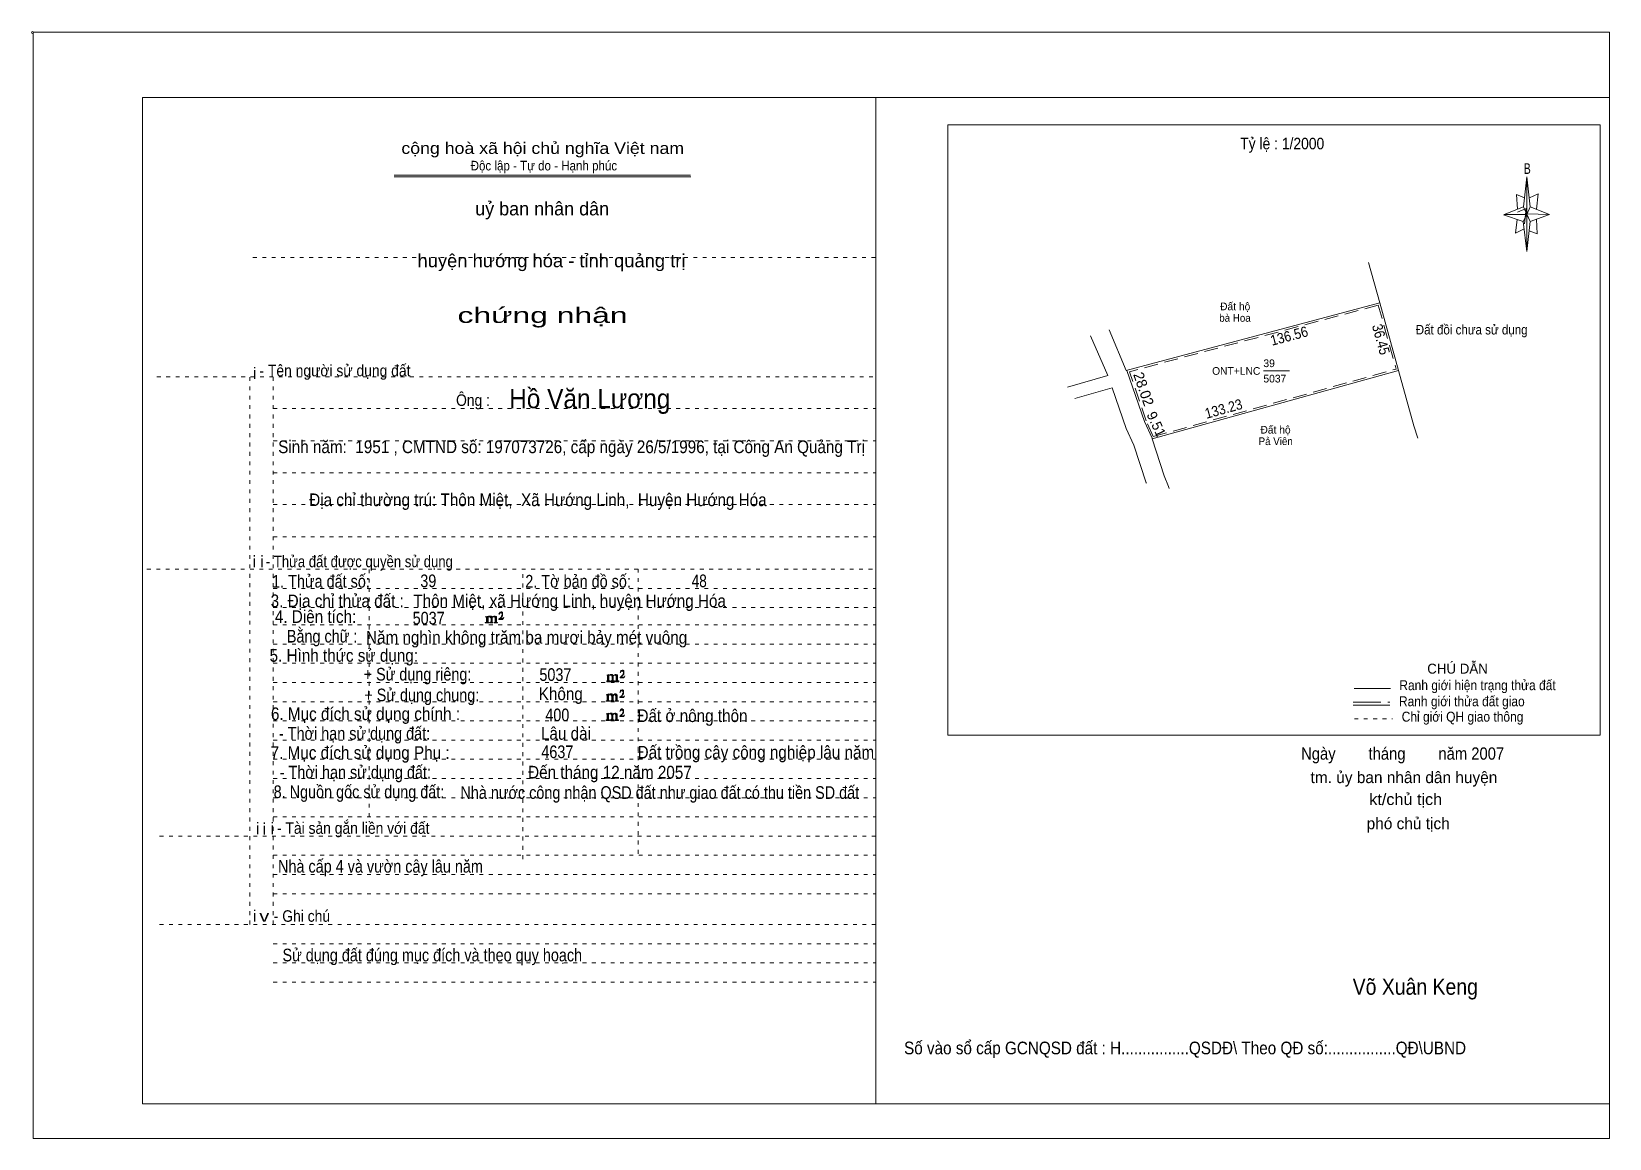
# Model space of a CAD drawing. Header units: centimetres. Extents: x -1.6 to 39.5, y -3.3 to 25.5.
import ezdxf
from ezdxf.enums import TextEntityAlignment as Align

# ---------------------------------------------------------------- set-up
doc = ezdxf.new("R2010")
doc.units = ezdxf.units.CM
doc.header["$LTSCALE"] = 0.12
for name, pattern in [('DOTTED', [1.5, 0.3, -1.2]), ('LONG_DASHED', [7.5, 6, -1.5]), ('MEDIUM_DASHED', [4.5, 3, -1.5])]:
    doc.linetypes.add(name, pattern=pattern)
for name, color, linetype, lineweight in [('1', 7, 'DOTTED', 13), ('10', 7, 'Continuous', 13), ('13', 7, 'Continuous', 13), ('4', 7, 'Continuous', 13), ('5', 7, 'Continuous', 13), ('50', 7, 'Continuous', 13)]:
    doc.layers.add(name, color=color, linetype=linetype, lineweight=lineweight)
doc.layers.add('30', color=7, linetype='Continuous')

msp = doc.modelspace()

# ---------------------------------------------------------------- hatches: boundary and pattern name
at = {"layer": '50'}
for points in [[(10.27, 10.13), (10.27, 10.12), (10.27, 10.11), (10.25, 10.11), (10.24, 10.11), (10.24, 10.1), (10.33, 10.1), (10.33, 10.11), (10.32, 10.11), (10.31, 10.11), (10.31, 10.12), (10.31, 10.13), (10.31, 10.24), (10.31, 10.25), (10.32, 10.26), (10.34, 10.26), (10.35, 10.26), (10.36, 10.26), (10.37, 10.25), (10.39, 10.22), (10.39, 10.13), (10.37, 10.12), (10.37, 10.11), (10.36, 10.11), (10.35, 10.11), (10.35, 10.1), (10.44, 10.1), (10.44, 10.11), (10.43, 10.11), (10.42, 10.11), (10.42, 10.12), (10.42, 10.13), (10.42, 10.24), (10.44, 10.26), (10.45, 10.26), (10.46, 10.26), (10.49, 10.26), (10.49, 10.25), (10.5, 10.24), (10.5, 10.22), (10.5, 10.13), (10.5, 10.12), (10.49, 10.11), (10.49, 10.11), (10.47, 10.11), (10.47, 10.1), (10.56, 10.1), (10.56, 10.11), (10.55, 10.11), (10.54, 10.11), (10.53, 10.12), (10.53, 10.13), (10.53, 10.2), (10.53, 10.25), (10.53, 10.26), (10.52, 10.27), (10.5, 10.28), (10.47, 10.28), (10.46, 10.28), (10.44, 10.27), (10.41, 10.25), (10.41, 10.26), (10.4, 10.28), (10.39, 10.28), (10.37, 10.28), (10.35, 10.28), (10.34, 10.28), (10.32, 10.26), (10.31, 10.26), (10.31, 10.25), (10.31, 10.25), (10.31, 10.26), (10.31, 10.28), (10.24, 10.26), (10.24, 10.26), (10.25, 10.26), (10.27, 10.25), (10.27, 10.24), (10.27, 10.23)], [(10.69, 10.19), (10.72, 10.24), (10.72, 10.24), (10.71, 10.22), (10.69, 10.22), (10.68, 10.22), (10.63, 10.22), (10.66, 10.26), (10.67, 10.27), (10.69, 10.28), (10.69, 10.3), (10.69, 10.32), (10.69, 10.34), (10.69, 10.35), (10.69, 10.37), (10.68, 10.38), (10.67, 10.38), (10.66, 10.39), (10.65, 10.39), (10.63, 10.38), (10.63, 10.38), (10.62, 10.37), (10.61, 10.35), (10.59, 10.33), (10.61, 10.33), (10.61, 10.35), (10.62, 10.35), (10.63, 10.36), (10.65, 10.36), (10.66, 10.36), (10.67, 10.35), (10.68, 10.35), (10.68, 10.32), (10.68, 10.3), (10.66, 10.28), (10.66, 10.26), (10.65, 10.25), (10.59, 10.2), (10.59, 10.19)], [(13.42, 8.61), (13.42, 8.6), (13.42, 8.59), (13.41, 8.59), (13.4, 8.59), (13.4, 8.57), (13.48, 8.57), (13.48, 8.59), (13.47, 8.59), (13.46, 8.59), (13.46, 8.6), (13.46, 8.61), (13.46, 8.72), (13.46, 8.73), (13.47, 8.74), (13.5, 8.74), (13.51, 8.74), (13.52, 8.74), (13.53, 8.73), (13.54, 8.69), (13.54, 8.61), (13.53, 8.6), (13.53, 8.59), (13.52, 8.59), (13.51, 8.59), (13.51, 8.57), (13.6, 8.57), (13.6, 8.59), (13.58, 8.59), (13.57, 8.59), (13.57, 8.6), (13.57, 8.61), (13.57, 8.72), (13.6, 8.74), (13.61, 8.74), (13.62, 8.74), (13.64, 8.74), (13.64, 8.73), (13.65, 8.72), (13.65, 8.69), (13.65, 8.61), (13.65, 8.6), (13.64, 8.59), (13.64, 8.59), (13.63, 8.59), (13.63, 8.57), (13.72, 8.57), (13.72, 8.59), (13.7, 8.59), (13.69, 8.59), (13.68, 8.6), (13.68, 8.61), (13.68, 8.68), (13.68, 8.73), (13.68, 8.74), (13.67, 8.75), (13.65, 8.76), (13.63, 8.76), (13.62, 8.76), (13.6, 8.75), (13.56, 8.73), (13.56, 8.74), (13.55, 8.76), (13.54, 8.76), (13.53, 8.76), (13.51, 8.76), (13.5, 8.76), (13.47, 8.74), (13.46, 8.74), (13.46, 8.73), (13.46, 8.73), (13.46, 8.74), (13.46, 8.76), (13.4, 8.74), (13.4, 8.74), (13.41, 8.74), (13.42, 8.73), (13.42, 8.72), (13.42, 8.71)], [(13.85, 8.67), (13.87, 8.72), (13.87, 8.72), (13.86, 8.69), (13.85, 8.69), (13.84, 8.69), (13.78, 8.69), (13.82, 8.74), (13.83, 8.75), (13.85, 8.76), (13.85, 8.78), (13.85, 8.79), (13.85, 8.82), (13.85, 8.83), (13.85, 8.85), (13.84, 8.86), (13.83, 8.86), (13.82, 8.87), (13.8, 8.87), (13.78, 8.86), (13.78, 8.86), (13.77, 8.85), (13.76, 8.83), (13.75, 8.81), (13.76, 8.81), (13.76, 8.83), (13.77, 8.83), (13.78, 8.84), (13.8, 8.84), (13.82, 8.84), (13.83, 8.83), (13.84, 8.83), (13.84, 8.79), (13.84, 8.78), (13.82, 8.76), (13.82, 8.74), (13.8, 8.73), (13.75, 8.68), (13.75, 8.67)], [(13.41, 8.09), (13.41, 8.08), (13.41, 8.07), (13.4, 8.07), (13.39, 8.07), (13.39, 8.06), (13.48, 8.06), (13.48, 8.07), (13.47, 8.07), (13.45, 8.07), (13.45, 8.08), (13.45, 8.09), (13.45, 8.2), (13.45, 8.21), (13.47, 8.23), (13.49, 8.23), (13.5, 8.23), (13.51, 8.23), (13.52, 8.21), (13.53, 8.18), (13.53, 8.09), (13.52, 8.08), (13.52, 8.07), (13.51, 8.07), (13.5, 8.07), (13.5, 8.06), (13.59, 8.06), (13.59, 8.07), (13.58, 8.07), (13.57, 8.07), (13.57, 8.08), (13.57, 8.09), (13.57, 8.2), (13.59, 8.23), (13.6, 8.23), (13.61, 8.23), (13.63, 8.23), (13.63, 8.21), (13.64, 8.2), (13.64, 8.18), (13.64, 8.09), (13.64, 8.08), (13.63, 8.07), (13.63, 8.07), (13.62, 8.07), (13.62, 8.06), (13.71, 8.06), (13.71, 8.07), (13.7, 8.07), (13.69, 8.07), (13.67, 8.08), (13.67, 8.09), (13.67, 8.17), (13.67, 8.21), (13.67, 8.23), (13.66, 8.24), (13.64, 8.25), (13.62, 8.25), (13.61, 8.25), (13.59, 8.24), (13.55, 8.21), (13.55, 8.23), (13.54, 8.25), (13.53, 8.25), (13.52, 8.25), (13.5, 8.25), (13.49, 8.25), (13.47, 8.23), (13.45, 8.23), (13.45, 8.21), (13.45, 8.21), (13.45, 8.23), (13.45, 8.25), (13.39, 8.23), (13.39, 8.23), (13.4, 8.23), (13.41, 8.21), (13.41, 8.2), (13.41, 8.19)], [(13.84, 8.16), (13.86, 8.2), (13.86, 8.2), (13.85, 8.18), (13.84, 8.18), (13.83, 8.18), (13.77, 8.18), (13.81, 8.23), (13.82, 8.24), (13.84, 8.25), (13.84, 8.27), (13.84, 8.28), (13.84, 8.3), (13.84, 8.31), (13.84, 8.34), (13.83, 8.35), (13.82, 8.35), (13.81, 8.36), (13.8, 8.36), (13.77, 8.35), (13.77, 8.35), (13.76, 8.34), (13.75, 8.31), (13.74, 8.29), (13.75, 8.29), (13.75, 8.31), (13.76, 8.31), (13.77, 8.33), (13.8, 8.33), (13.81, 8.33), (13.82, 8.31), (13.83, 8.31), (13.83, 8.28), (13.83, 8.27), (13.81, 8.25), (13.81, 8.23), (13.8, 8.21), (13.74, 8.17), (13.74, 8.16)], [(13.84, 7.66), (13.86, 7.71), (13.86, 7.71), (13.85, 7.68), (13.84, 7.68), (13.83, 7.68), (13.77, 7.68), (13.81, 7.73), (13.82, 7.74), (13.84, 7.75), (13.84, 7.77), (13.84, 7.78), (13.84, 7.81), (13.84, 7.82), (13.84, 7.84), (13.83, 7.85), (13.82, 7.85), (13.81, 7.86), (13.79, 7.86), (13.77, 7.85), (13.77, 7.85), (13.76, 7.84), (13.75, 7.82), (13.74, 7.8), (13.75, 7.8), (13.75, 7.82), (13.76, 7.82), (13.77, 7.83), (13.79, 7.83), (13.81, 7.83), (13.82, 7.82), (13.83, 7.82), (13.83, 7.78), (13.83, 7.77), (13.81, 7.75), (13.81, 7.73), (13.79, 7.72), (13.74, 7.67), (13.74, 7.66)], [(13.41, 7.6), (13.41, 7.59), (13.41, 7.58), (13.4, 7.58), (13.39, 7.58), (13.39, 7.56), (13.47, 7.56), (13.47, 7.58), (13.46, 7.58), (13.45, 7.58), (13.45, 7.59), (13.45, 7.6), (13.45, 7.71), (13.45, 7.72), (13.46, 7.73), (13.49, 7.73), (13.5, 7.73), (13.51, 7.73), (13.52, 7.72), (13.53, 7.68), (13.53, 7.6), (13.52, 7.59), (13.52, 7.58), (13.51, 7.58), (13.5, 7.58), (13.5, 7.56), (13.59, 7.56), (13.59, 7.58), (13.57, 7.58), (13.56, 7.58), (13.56, 7.59), (13.56, 7.6), (13.56, 7.71), (13.59, 7.73), (13.6, 7.73), (13.61, 7.73), (13.63, 7.73), (13.63, 7.72), (13.64, 7.71), (13.64, 7.68), (13.64, 7.6), (13.64, 7.59), (13.63, 7.58), (13.63, 7.58), (13.62, 7.58), (13.62, 7.56), (13.71, 7.56), (13.71, 7.58), (13.69, 7.58), (13.68, 7.58), (13.67, 7.59), (13.67, 7.6), (13.67, 7.67), (13.67, 7.72), (13.67, 7.73), (13.66, 7.74), (13.64, 7.75), (13.62, 7.75), (13.61, 7.75), (13.59, 7.74), (13.55, 7.72), (13.55, 7.73), (13.54, 7.75), (13.53, 7.75), (13.52, 7.75), (13.5, 7.75), (13.49, 7.75), (13.46, 7.73), (13.45, 7.73), (13.45, 7.72), (13.45, 7.72), (13.45, 7.73), (13.45, 7.75), (13.39, 7.73), (13.39, 7.73), (13.4, 7.73), (13.41, 7.72), (13.41, 7.71), (13.41, 7.7)]]:
    msp.add_hatch(color=256, dxfattribs=at).paths.add_polyline_path(points)

# ---------------------------------------------------------------- linework, layer by layer
at = {"layer": '1', "linetype": 'Continuous'}
for p, q in [((1.31, -2.42), (1.31, 23.78)), ((1.31, 23.78), (39.51, 23.78)), ((20.41, -2.42), (20.41, 23.78)), ((39.51, -2.42), (39.51, 23.78)), ((7.87, 21.76), (15.58, 21.76)), ((7.87, 21.71), (15.59, 21.71)), ((37.26, 20.55), (36.75, 20.72)), ((1.31, -2.42), (39.51, -2.42))]:
    msp.add_line(p, q, dxfattribs=at)
at = {"layer": '1'}
for p, q in [((4.19, 19.61), (20.41, 19.61)), ((1.69, 16.51), (20.41, 16.51)), ((4.11, 2.25), (4.11, 16.51)), ((4.72, 2.25), (4.72, 16.51)), ((4.72, 15.68), (20.41, 15.68)), ((4.72, 14.84), (20.41, 14.84)), ((4.72, 14.01), (20.41, 14.01)), ((4.72, 13.18), (20.41, 13.18)), ((4.72, 12.34), (20.41, 12.34)), ((1.43, 11.5), (20.41, 11.5)), ((7.22, 5.05), (7.22, 11.5)), ((11.22, 3.95), (11.22, 11.5)), ((14.22, 4.09), (14.22, 11.5)), ((4.72, 11), (20.41, 11)), ((4.72, 10.5), (20.41, 10.5)), ((4.72, 10.05), (20.41, 10.05)), ((4.72, 9.55), (20.41, 9.55)), ((4.72, 9.05), (20.41, 9.05)), ((4.72, 8.55), (20.41, 8.55)), ((4.72, 8.05), (20.41, 8.05)), ((4.72, 7.55), (20.41, 7.55)), ((4.72, 7.05), (20.41, 7.05)), ((4.72, 6.55), (20.41, 6.55)), ((4.72, 6.05), (20.41, 6.05)), ((4.72, 5.55), (20.41, 5.55)), ((4.72, 5.05), (20.41, 5.05)), ((1.76, 4.55), (20.41, 4.55)), ((4.72, 4.05), (20.41, 4.05)), ((4.72, 3.55), (20.41, 3.55)), ((4.72, 3.05), (20.41, 3.05)), ((1.76, 2.25), (20.41, 2.25)), ((4.72, 1.75), (20.41, 1.75)), ((4.72, 1.25), (20.41, 1.25)), ((4.72, 0.75), (20.41, 0.75))]:
    msp.add_line(p, q, dxfattribs=at)
at = {"layer": '1', "linetype": 'Continuous'}
msp.add_lwpolyline([(-1.53, -3.32), (39.51, -3.32), (39.51, 25.48), (-1.53, 25.48)], close=True, dxfattribs=at)
msp.add_lwpolyline([(37.27, 20.35), (37.06, 20.25), (37.11, 20.6)], dxfattribs=at)
at = {"layer": '10'}
for p, q in [((33.53, 18.43), (33.24, 19.48)), ((33.53, 18.43), (26.93, 16.67)), ((33.53, 18.43), (34.02, 16.67)), ((26.93, 16.67), (26.48, 17.73)), ((26, 17.57), (26.45, 16.54)), ((26.45, 16.54), (25.4, 16.24)), ((27.6, 14.89), (34.02, 16.67)), ((26.56, 16.22), (25.59, 15.94)), ((26.93, 15.16), (26.56, 16.22))]:
    msp.add_line(p, q, dxfattribs=at)
at = {"layer": '10', "linetype": 'MEDIUM_DASHED'}
for p, q in [((33.49, 18.37), (27.01, 16.64)), ((33.49, 18.37), (33.96, 16.71)), ((27.63, 14.95), (33.96, 16.71))]:
    msp.add_line(p, q, dxfattribs=at)
at = {"layer": '10'}
for points in [[(27.6, 14.89), (27.6, 14.91), (27.4, 15.34), (26.94, 16.67), (26.93, 16.67)], [(34.52, 14.91), (34.42, 15.23), (34.02, 16.67)], [(27.46, 13.74), (27.45, 13.75), (27.13, 14.73), (26.93, 15.16)], [(27.6, 14.89), (27.92, 13.93), (28.03, 13.65), (28.05, 13.6)]]:
    msp.add_lwpolyline(points, dxfattribs=at)
at = {"layer": '10', "linetype": 'MEDIUM_DASHED'}
msp.add_lwpolyline([(27.63, 14.95), (27.45, 15.36), (27.01, 16.64)], dxfattribs=at)
at = {"layer": '13'}
msp.add_line((30.5, 16.66), (31.18, 16.66), dxfattribs=at)
at = {"layer": '4'}
for p, q in [((32.86, 8.39), (33.81, 8.39)), ((32.84, 7.96), (33.79, 7.96))]:
    msp.add_line(p, q, dxfattribs=at)
at = {"layer": '4', "linetype": 'LONG_DASHED'}
msp.add_line((32.84, 8.04), (33.79, 8.04), dxfattribs=at)
at = {"layer": '4', "linetype": 'DOTTED'}
msp.add_line((32.87, 7.6), (33.86, 7.6), dxfattribs=at)
at = {"layer": '4'}
msp.add_lwpolyline([(22.28, 23.07), (39.27, 23.07), (39.27, 7.18), (22.28, 7.18)], close=True, dxfattribs=at)
msp.add_circle((-1.55, 25.47), 0.025, dxfattribs=at)
at = {"layer": '5'}
for p, q in [((37.27, 20.93), (37.36, 21.71)), ((37.45, 20.55), (37.36, 19.77)), ((37.45, 20.93), (37.95, 20.73)), ((37.61, 20.61), (37.63, 20.23)), ((37.63, 20.23), (37.42, 20.31))]:
    msp.add_line(p, q, dxfattribs=at)
for points in [[(37.36, 21.71), (37.45, 20.93), (37.36, 20.73)], [(37.36, 20.73), (36.77, 20.73), (37.27, 20.93), (37.45, 20.55), (37.95, 20.73), (37.36, 20.75)], [(37.36, 20.73), (37.36, 19.77), (37.26, 20.55)]]:
    msp.add_lwpolyline(points, close=True, dxfattribs=at)
for points in [[(37.3, 21.17), (37.09, 21.25), (37.12, 20.87)], [(37.43, 21.17), (37.65, 21.27), (37.61, 20.87)], [(37.36, 20.73), (37.27, 20.93), (36.77, 20.73)], [(37.12, 20.79), (37.34, 20.89), (37.3, 20.49)], [(37.36, 20.73), (37.45, 20.55), (37.95, 20.73)]]:
    msp.add_lwpolyline(points, dxfattribs=at)
at = {"layer": '50'}
for points in [[(10.27, 10.13), (10.27, 10.12), (10.27, 10.11), (10.25, 10.11), (10.24, 10.11), (10.24, 10.1), (10.33, 10.1), (10.33, 10.11), (10.32, 10.11), (10.31, 10.11), (10.31, 10.12), (10.31, 10.13), (10.31, 10.24), (10.31, 10.25), (10.32, 10.26), (10.34, 10.26), (10.35, 10.26), (10.36, 10.26), (10.37, 10.25), (10.39, 10.22), (10.39, 10.13), (10.37, 10.12), (10.37, 10.11), (10.36, 10.11), (10.35, 10.11), (10.35, 10.1), (10.44, 10.1), (10.44, 10.11), (10.43, 10.11), (10.42, 10.11), (10.42, 10.12), (10.42, 10.13), (10.42, 10.24), (10.44, 10.26), (10.45, 10.26), (10.46, 10.26), (10.49, 10.26), (10.49, 10.25), (10.5, 10.24), (10.5, 10.22), (10.5, 10.13), (10.5, 10.12), (10.49, 10.11), (10.49, 10.11), (10.47, 10.11), (10.47, 10.1), (10.56, 10.1), (10.56, 10.11), (10.55, 10.11), (10.54, 10.11), (10.53, 10.12), (10.53, 10.13), (10.53, 10.2), (10.53, 10.25), (10.53, 10.26), (10.52, 10.27), (10.5, 10.28), (10.47, 10.28), (10.46, 10.28), (10.44, 10.27), (10.41, 10.25), (10.41, 10.26), (10.4, 10.28), (10.39, 10.28), (10.37, 10.28), (10.35, 10.28), (10.34, 10.28), (10.32, 10.26), (10.31, 10.26), (10.31, 10.25), (10.31, 10.25), (10.31, 10.26), (10.31, 10.28), (10.24, 10.26), (10.24, 10.26), (10.25, 10.26), (10.27, 10.25), (10.27, 10.24), (10.27, 10.23)], [(10.69, 10.19), (10.72, 10.24), (10.72, 10.24), (10.71, 10.22), (10.69, 10.22), (10.68, 10.22), (10.63, 10.22), (10.66, 10.26), (10.67, 10.27), (10.69, 10.28), (10.69, 10.3), (10.69, 10.32), (10.69, 10.34), (10.69, 10.35), (10.69, 10.37), (10.68, 10.38), (10.67, 10.38), (10.66, 10.39), (10.65, 10.39), (10.63, 10.38), (10.63, 10.38), (10.62, 10.37), (10.61, 10.35), (10.59, 10.33), (10.61, 10.33), (10.61, 10.35), (10.62, 10.35), (10.63, 10.36), (10.65, 10.36), (10.66, 10.36), (10.67, 10.35), (10.68, 10.35), (10.68, 10.32), (10.68, 10.3), (10.66, 10.28), (10.66, 10.26), (10.65, 10.25), (10.59, 10.2), (10.59, 10.19)], [(13.42, 8.61), (13.42, 8.6), (13.42, 8.59), (13.41, 8.59), (13.4, 8.59), (13.4, 8.57), (13.48, 8.57), (13.48, 8.59), (13.47, 8.59), (13.46, 8.59), (13.46, 8.6), (13.46, 8.61), (13.46, 8.72), (13.46, 8.73), (13.47, 8.74), (13.5, 8.74), (13.51, 8.74), (13.52, 8.74), (13.53, 8.73), (13.54, 8.69), (13.54, 8.61), (13.53, 8.6), (13.53, 8.59), (13.52, 8.59), (13.51, 8.59), (13.51, 8.57), (13.6, 8.57), (13.6, 8.59), (13.58, 8.59), (13.57, 8.59), (13.57, 8.6), (13.57, 8.61), (13.57, 8.72), (13.6, 8.74), (13.61, 8.74), (13.62, 8.74), (13.64, 8.74), (13.64, 8.73), (13.65, 8.72), (13.65, 8.69), (13.65, 8.61), (13.65, 8.6), (13.64, 8.59), (13.64, 8.59), (13.63, 8.59), (13.63, 8.57), (13.72, 8.57), (13.72, 8.59), (13.7, 8.59), (13.69, 8.59), (13.68, 8.6), (13.68, 8.61), (13.68, 8.68), (13.68, 8.73), (13.68, 8.74), (13.67, 8.75), (13.65, 8.76), (13.63, 8.76), (13.62, 8.76), (13.6, 8.75), (13.56, 8.73), (13.56, 8.74), (13.55, 8.76), (13.54, 8.76), (13.53, 8.76), (13.51, 8.76), (13.5, 8.76), (13.47, 8.74), (13.46, 8.74), (13.46, 8.73), (13.46, 8.73), (13.46, 8.74), (13.46, 8.76), (13.4, 8.74), (13.4, 8.74), (13.41, 8.74), (13.42, 8.73), (13.42, 8.72), (13.42, 8.71)], [(13.85, 8.67), (13.87, 8.72), (13.87, 8.72), (13.86, 8.69), (13.85, 8.69), (13.84, 8.69), (13.78, 8.69), (13.82, 8.74), (13.83, 8.75), (13.85, 8.76), (13.85, 8.78), (13.85, 8.79), (13.85, 8.82), (13.85, 8.83), (13.85, 8.85), (13.84, 8.86), (13.83, 8.86), (13.82, 8.87), (13.8, 8.87), (13.78, 8.86), (13.78, 8.86), (13.77, 8.85), (13.76, 8.83), (13.75, 8.81), (13.76, 8.81), (13.76, 8.83), (13.77, 8.83), (13.78, 8.84), (13.8, 8.84), (13.82, 8.84), (13.83, 8.83), (13.84, 8.83), (13.84, 8.79), (13.84, 8.78), (13.82, 8.76), (13.82, 8.74), (13.8, 8.73), (13.75, 8.68), (13.75, 8.67)], [(13.41, 8.09), (13.41, 8.08), (13.41, 8.07), (13.4, 8.07), (13.39, 8.07), (13.39, 8.06), (13.48, 8.06), (13.48, 8.07), (13.47, 8.07), (13.45, 8.07), (13.45, 8.08), (13.45, 8.09), (13.45, 8.2), (13.45, 8.21), (13.47, 8.23), (13.49, 8.23), (13.5, 8.23), (13.51, 8.23), (13.52, 8.21), (13.53, 8.18), (13.53, 8.09), (13.52, 8.08), (13.52, 8.07), (13.51, 8.07), (13.5, 8.07), (13.5, 8.06), (13.59, 8.06), (13.59, 8.07), (13.58, 8.07), (13.57, 8.07), (13.57, 8.08), (13.57, 8.09), (13.57, 8.2), (13.59, 8.23), (13.6, 8.23), (13.61, 8.23), (13.63, 8.23), (13.63, 8.21), (13.64, 8.2), (13.64, 8.18), (13.64, 8.09), (13.64, 8.08), (13.63, 8.07), (13.63, 8.07), (13.62, 8.07), (13.62, 8.06), (13.71, 8.06), (13.71, 8.07), (13.7, 8.07), (13.69, 8.07), (13.67, 8.08), (13.67, 8.09), (13.67, 8.17), (13.67, 8.21), (13.67, 8.23), (13.66, 8.24), (13.64, 8.25), (13.62, 8.25), (13.61, 8.25), (13.59, 8.24), (13.55, 8.21), (13.55, 8.23), (13.54, 8.25), (13.53, 8.25), (13.52, 8.25), (13.5, 8.25), (13.49, 8.25), (13.47, 8.23), (13.45, 8.23), (13.45, 8.21), (13.45, 8.21), (13.45, 8.23), (13.45, 8.25), (13.39, 8.23), (13.39, 8.23), (13.4, 8.23), (13.41, 8.21), (13.41, 8.2), (13.41, 8.19)], [(13.84, 8.16), (13.86, 8.2), (13.86, 8.2), (13.85, 8.18), (13.84, 8.18), (13.83, 8.18), (13.77, 8.18), (13.81, 8.23), (13.82, 8.24), (13.84, 8.25), (13.84, 8.27), (13.84, 8.28), (13.84, 8.3), (13.84, 8.31), (13.84, 8.34), (13.83, 8.35), (13.82, 8.35), (13.81, 8.36), (13.8, 8.36), (13.77, 8.35), (13.77, 8.35), (13.76, 8.34), (13.75, 8.31), (13.74, 8.29), (13.75, 8.29), (13.75, 8.31), (13.76, 8.31), (13.77, 8.33), (13.8, 8.33), (13.81, 8.33), (13.82, 8.31), (13.83, 8.31), (13.83, 8.28), (13.83, 8.27), (13.81, 8.25), (13.81, 8.23), (13.8, 8.21), (13.74, 8.17), (13.74, 8.16)], [(13.84, 7.66), (13.86, 7.71), (13.86, 7.71), (13.85, 7.68), (13.84, 7.68), (13.83, 7.68), (13.77, 7.68), (13.81, 7.73), (13.82, 7.74), (13.84, 7.75), (13.84, 7.77), (13.84, 7.78), (13.84, 7.81), (13.84, 7.82), (13.84, 7.84), (13.83, 7.85), (13.82, 7.85), (13.81, 7.86), (13.79, 7.86), (13.77, 7.85), (13.77, 7.85), (13.76, 7.84), (13.75, 7.82), (13.74, 7.8), (13.75, 7.8), (13.75, 7.82), (13.76, 7.82), (13.77, 7.83), (13.79, 7.83), (13.81, 7.83), (13.82, 7.82), (13.83, 7.82), (13.83, 7.78), (13.83, 7.77), (13.81, 7.75), (13.81, 7.73), (13.79, 7.72), (13.74, 7.67), (13.74, 7.66)], [(13.41, 7.6), (13.41, 7.59), (13.41, 7.58), (13.4, 7.58), (13.39, 7.58), (13.39, 7.56), (13.47, 7.56), (13.47, 7.58), (13.46, 7.58), (13.45, 7.58), (13.45, 7.59), (13.45, 7.6), (13.45, 7.71), (13.45, 7.72), (13.46, 7.73), (13.49, 7.73), (13.5, 7.73), (13.51, 7.73), (13.52, 7.72), (13.53, 7.68), (13.53, 7.6), (13.52, 7.59), (13.52, 7.58), (13.51, 7.58), (13.5, 7.58), (13.5, 7.56), (13.59, 7.56), (13.59, 7.58), (13.57, 7.58), (13.56, 7.58), (13.56, 7.59), (13.56, 7.6), (13.56, 7.71), (13.59, 7.73), (13.6, 7.73), (13.61, 7.73), (13.63, 7.73), (13.63, 7.72), (13.64, 7.71), (13.64, 7.68), (13.64, 7.6), (13.64, 7.59), (13.63, 7.58), (13.63, 7.58), (13.62, 7.58), (13.62, 7.56), (13.71, 7.56), (13.71, 7.58), (13.69, 7.58), (13.68, 7.58), (13.67, 7.59), (13.67, 7.6), (13.67, 7.67), (13.67, 7.72), (13.67, 7.73), (13.66, 7.74), (13.64, 7.75), (13.62, 7.75), (13.61, 7.75), (13.59, 7.74), (13.55, 7.72), (13.55, 7.73), (13.54, 7.75), (13.53, 7.75), (13.52, 7.75), (13.5, 7.75), (13.49, 7.75), (13.46, 7.73), (13.45, 7.73), (13.45, 7.72), (13.45, 7.72), (13.45, 7.73), (13.45, 7.75), (13.39, 7.73), (13.39, 7.73), (13.4, 7.73), (13.41, 7.72), (13.41, 7.71), (13.41, 7.7)]]:
    msp.add_lwpolyline(points, close=True, dxfattribs=at)

# ---------------------------------------------------------------- texts
at = {"layer": '1'}
for s, height, width, p in [('cộng hoà xã hội chủ nghĩa Việt nam', 0.3, 1.15, (11.735, 22.31)), ('Độc lập - Tự do - Hạnh phúc', 0.25, 0.9, (11.765, 21.88)), ('chứng nhận', 0.4, 1.55, (11.73, 17.91)), ('- Tên người sử dụng đất', 0.3, 0.9, (6.325, 16.52)), ('- Thửa đất được quyền sử dụng', 0.3, 0.85, (6.96, 11.55)), ('- Tài sản gắn liền với đất ', 0.3, 0.9, (6.85, 4.61)), ('v', 0.3, 1.3, (4.485, 2.32)), ('- Ghi chú', 0.3, 0.9, (5.465, 2.32))]:
    msp.add_text(s, height=height, dxfattribs=dict(at, width=width)).set_placement(p, align=Align.CENTER)
for s, height, p in [('uỷ ban nhân dân', 0.35, (11.72, 20.71)), ('i', 0.3, (4.235, 16.45)), ('i', 0.3, (4.225, 11.55)), ('i', 0.3, (4.425, 11.55)), ('i', 0.3, (4.315, 4.6)), ('i', 0.3, (4.485, 4.59)), ('i', 0.3, (4.695, 4.6)), ('i', 0.3, (4.235, 2.32))]:
    msp.add_text(s, height=height, dxfattribs=at).set_placement(p, align=Align.CENTER)
at = {"layer": '10'}
for s, height, width, p in [('Tỷ lệ : 1/2000', 0.3, 0.9, (30.99, 22.43)), ('bà Hoa', 0.2, 0.95, (29.76, 17.94)), ('Đất đồi chưa sử dụng ', 0.25, 0.9, (35.965, 17.61)), ('Hồ Văn Lương', 0.5, 0.95, (12.96, 15.69)), ('Pả Viên', 0.2, 0.95, (30.82, 14.73)), ('Võ Xuân Keng', 0.42, 0.9, (34.455, 0.42))]:
    msp.add_text(s, height=height, dxfattribs=dict(at, width=width)).set_placement(p, align=Align.CENTER)
for p in [(29.765, 18.24), (30.815, 15.03)]:
    msp.add_text('Đất hộ', height=0.2, dxfattribs=at).set_placement(p, align=Align.CENTER)
for s, p in [('39', (30.5, 16.76)), ('5037', (30.5, 16.36))]:
    msp.add_text(s, height=0.2, dxfattribs=at).set_placement(p)
msp.add_text('ONT+LNC', height=0.2, dxfattribs=at).set_placement((30.42, 16.56), align=Align.RIGHT)
at = {"layer": '30', "width": 0.9}
for s, height, rotation, p in [('136.56', 0.27, 14.885, (31.205, 17.442)), ('36.45', 0.2699, 285.565, (33.432, 17.446)), ('133.23', 0.27, 15.56, (29.499, 15.546))]:
    msp.add_text(s, height=height, rotation=rotation, dxfattribs=at).set_placement(p, align=Align.CENTER)
at = {"layer": '30'}
for s, height, rotation, p in [('28.02', 0.27, 289.082, (27.254, 16.144)), ('9.51', 0.26, 294.948, (27.594, 15.22))]:
    msp.add_text(s, height=height, rotation=rotation, dxfattribs=at).set_placement(p, align=Align.CENTER)
at = {"layer": '4'}
msp.add_text('CHÚ DẪN', height=0.2591, dxfattribs=at).set_placement((35.555, 8.78), align=Align.CENTER)
at = {"layer": '4', "width": 0.9}
for s, p in [('Ranh giới hiện trạng thửa đất', (36.075, 8.35)), ('Ranh giới thửa đất giao ', (35.71, 7.93)), ('Chỉ giới QH giao thông', (35.685, 7.53))]:
    msp.add_text(s, height=0.2591, dxfattribs=at).set_placement(p, align=Align.CENTER)
at = {"layer": '5', "width": 0.75}
msp.add_text('B', height=0.276, dxfattribs=at).set_placement((37.37, 21.79), align=Align.CENTER)
at = {"layer": '50'}
for s, height, width, p in [('  huyện hướng hóa - tỉnh quảng trị', 0.34, 1.05, (11.83, 19.36)), ('Ông :', 0.3, 0.9, (9.92, 15.75)), ('Sinh năm:  1951 , CMTND số: 197073726, cấp ngày 26/5/1996, tại Công An Quảng Trị', 0.33, 0.9, (12.485, 14.52)), ('Địa chỉ thường trú: Thôn Miệt,  Xã Hướng Linh,  Huyện Hướng Hóa', 0.33, 0.9, (11.61, 13.14)), ('1. Thửa đất số:  ', 0.33, 0.85, (6.065, 11.02)), ('39', 0.33, 0.85, (8.755, 11.03)), ('2. Tờ bản đồ số:  ', 0.33, 0.85, (12.76, 11.02)), ('48', 0.33, 0.8, (15.81, 11.03)), ('3. Địa chỉ thửa đất : ', 0.33, 0.9, (6.44, 10.51)), ('Thôn Miệt, xã Hướng Linh, huyện Hướng Hóa', 0.33, 0.9, (12.435, 10.51)), ('4. Diện tích: ', 0.33, 0.9, (5.875, 10.1)), ('5037', 0.33, 0.85, (8.765, 10.06)), ('Bằng chữ :', 0.33, 0.85, (5.99, 9.59)), ('Năm nghìn không trăm ba mươi bảy mét vuông', 0.33, 0.9, (11.315, 9.56)), ('5. Hình thức sử dụng:', 0.33, 0.9, (6.555, 9.09)), ('+ Sử dụng riêng:', 0.33, 0.85, (8.475, 8.6)), ('5037', 0.33, 0.85, (12.065, 8.59)), ('+ Sử dụng chung:', 0.33, 0.85, (8.585, 8.06)), ('Không', 0.33, 0.9, (12.205, 8.09)), ('6. Mục đích sử dụng chính :', 0.33, 0.9, (7.12, 7.57)), ('400', 0.33, 0.85, (12.115, 7.54)), ('Đất ở nông thôn', 0.33, 0.9, (15.635, 7.52)), ('- Thời hạn sử dụng đất:', 0.33, 0.85, (6.835, 7.06)), ('Lâu dài', 0.33, 0.9, (12.34, 7.06)), ('7. Mục đích sử dụng Phụ :', 0.33, 0.9, (6.98, 6.56)), ('4637', 0.33, 0.85, (12.115, 6.58)), ('Đất trồng cây công nghiệp lâu năm', 0.33, 0.9, (17.285, 6.57)), ('Ngày        tháng        năm 2007', 0.32, 0.9, (34.125, 6.54)), ('- Thời hạn sử dụng đất:', 0.33, 0.85, (6.855, 6.05)), ('Đến tháng 12 năm 2057', 0.33, 0.9, (13.485, 6.05)), ('8. Nguồn gốc sử dụng đất:', 0.33, 0.85, (6.95, 5.54)), ('Nhà nước công nhận QSD đất như giao đất có thu tiền SD đất ', 0.33, 0.85, (14.835, 5.52)), ('kt/chủ tịch', 0.3, 1.05, (34.205, 5.36)), ('Nhà cấp 4 và vườn cây lâu năm', 0.33, 0.85, (7.51, 3.6)), ('Sử dụng đất đúng mục đích và theo quy hoạch', 0.33, 0.85, (8.86, 1.29)), ('Số vào sổ cấp GCNQSD đất : H................QSDĐ\\ Theo QĐ số:................QĐ\\UBND', 0.33, 0.9, (28.46, -1.13))]:
    msp.add_text(s, height=height, dxfattribs=dict(at, width=width)).set_placement(p, align=Align.CENTER)
for s, p in [('tm. ủy ban nhân dân huyện ', (34.215, 5.93)), ('phó chủ tịch', (34.27, 4.73))]:
    msp.add_text(s, height=0.3, dxfattribs=at).set_placement(p, align=Align.CENTER)

doc.saveas('drawing.dxf')
